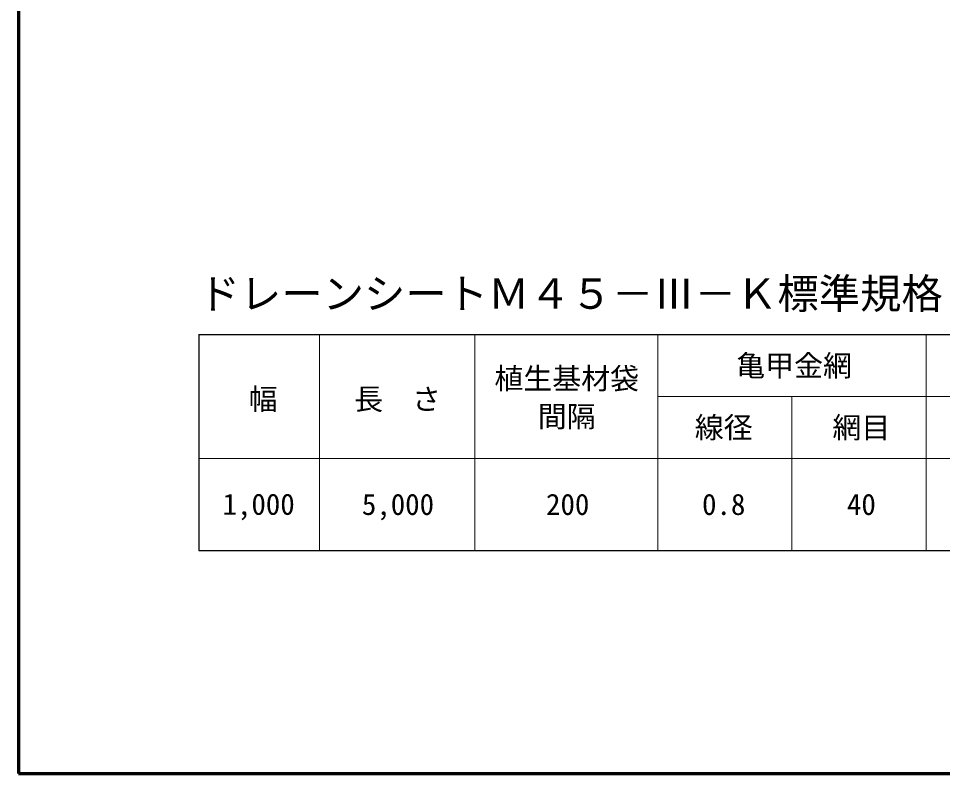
# Model space of a CAD drawing. Units: millimetres, scale not verified. Extents: x 200 to 8200, y 200 to 5838.
# Drawn here: x 200 to 2435, y 200 to 2027 of the extents above; entities that cross this region are included whole.
import ezdxf
from ezdxf.enums import TextEntityAlignment as Align

# ---------------------------------------------------------------- set-up
doc = ezdxf.new("R2010")
doc.units = ezdxf.units.MM
doc.header["$LTSCALE"] = 20
doc.layers.add('C-MTR', color=5, linetype='Continuous')
doc.layers.add('C-MTR-TXT', color=5, linetype='Continuous')
for name, color, linetype, lineweight in [('C-MTR-FRAM', 5, 'Continuous', 25), ('C-MTR-LINE', 5, 'Continuous', 13), ('C-TTL', 2, 'Continuous', 70)]:
    doc.layers.add(name, color=color, linetype=linetype, lineweight=lineweight)
doc.styles.add('ＭＳ ゴシック', font='')
doc.styles.get('ＭＳ ゴシック').set_extended_font_data('MS Gothic')

msp = doc.modelspace()

# ---------------------------------------------------------------- linework, layer by layer
at = {"layer": 'C-MTR-FRAM'}
for p, q in [((635.74, 1262.4), (4241.45, 1262.4)), ((636.56, 1262.4), (636.56, 739.4)), ((636.56, 739.4), (4241.45, 739.4))]:
    msp.add_line(p, q, dxfattribs=at)
at = {"layer": 'C-MTR-LINE'}
for p, q in [((928.26, 1262.4), (928.26, 739.4)), ((1304.18, 1262.4), (1304.18, 739.4)), ((1746.72, 1262.4), (1746.72, 739.4)), ((2395.18, 1262.4), (2395.18, 739.4)), ((1746.72, 1112.4), (4241.45, 1112.4)), ((2070.95, 1112.4), (2070.95, 739.4)), ((636.56, 962.4), (4241.45, 962.4))]:
    msp.add_line(p, q, dxfattribs=at)
at = {"layer": 'C-TTL'}
msp.add_lwpolyline([(200, 200), (8200, 200), (8200, 5740), (200, 5740)], close=True, dxfattribs=at)

# ---------------------------------------------------------------- texts
at = {"layer": 'C-MTR', "style": 'ＭＳ ゴシック'}
msp.add_text('ドレーンシートＭ４５－Ⅲ－Ｋ標準規格', height=73.31, dxfattribs=at).set_placement((635.74, 1302.4), align=Align.BOTTOM_LEFT)
at = {"layer": 'C-MTR-TXT', "style": 'ＭＳ ゴシック'}
msp.add_text('亀甲金網', height=51.32, dxfattribs=at).set_placement((1936.08, 1186.97), align=Align.MIDDLE_LEFT)
for s, p in [('植生基材袋', (1526.05, 1114.64)), ('間隔', (1526.05, 1022.87))]:
    msp.add_text(s, height=51.32, dxfattribs=at).set_placement(p, align=Align.BOTTOM_CENTER)
for s, p in [('幅', (791.73, 1105.81)), ('長\u3000さ', (1116.84, 1105.81)), ('線径', (1905.87, 1037.19)), ('網目', (2238.86, 1037.19)), ('1,000', (780.93, 851.59)), ('5,000', (1117.95, 851.23)), ('200', (1528.52, 851.23)), ('0.8', (1905.87, 851.23)), ('40', (2238.86, 851.23))]:
    msp.add_text(s, height=51.32, dxfattribs=at).set_placement(p, align=Align.MIDDLE_CENTER)

doc.saveas('drawing.dxf')
